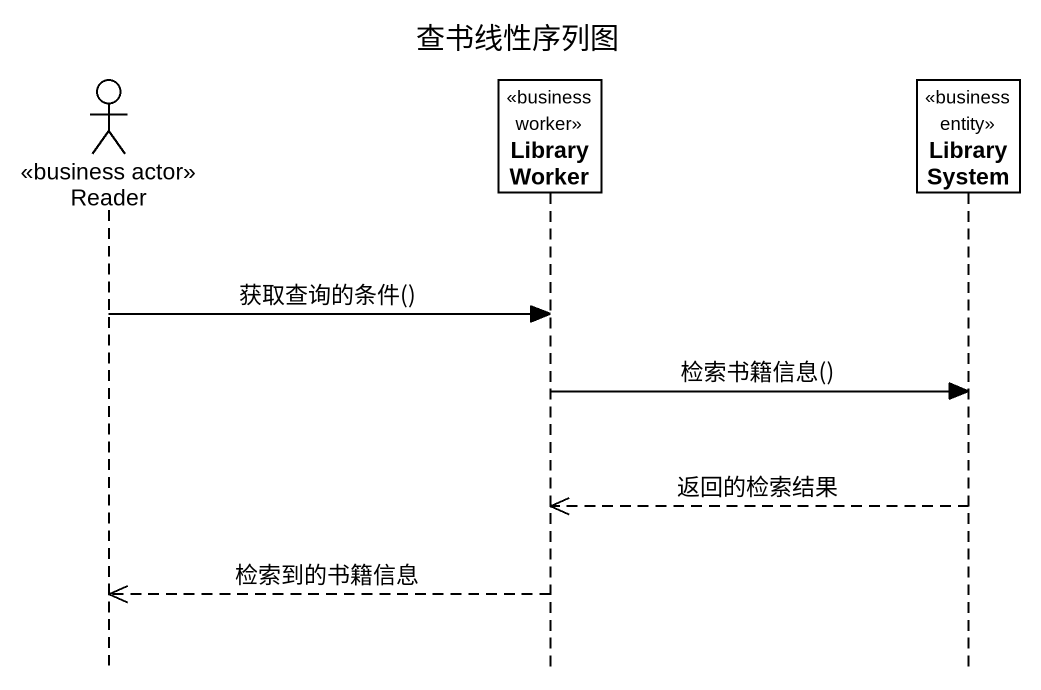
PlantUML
@startuml
title 查书线性序列图
hide footbox
actor Reader <<business actor>>
participant LibraryWorker <<business worker>>
participant LibrarySystem <<business entity>>

Reader -> LibraryWorker : 获取查询的条件()
LibraryWorker -> LibrarySystem : 检索书籍信息()
LibrarySystem -->> LibraryWorker : 返回的检索结果
LibraryWorker -->> Reader : 检索到的书籍信息
@enduml
